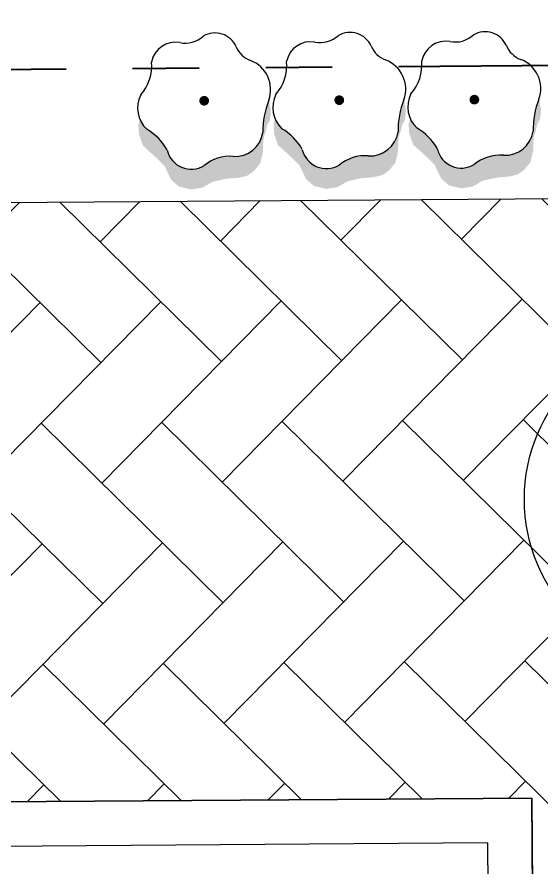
# Model space of a CAD drawing. Header units: feet. Extents: x 919634 to 928945, y 707022 to 708026.
# Drawn here: x 920177.71 to 920185.59, y 707327.88 to 707340.66 of the extents above; entities that cross this region are included whole.
import ezdxf

# ---------------------------------------------------------------- set-up
doc = ezdxf.new("R2010")
doc.units = ezdxf.units.FT
doc.header["$LTSCALE"] = 20
doc.header["$MEASUREMENT"] = 0
doc.linetypes.add('Site Plan$0$PHANTOM2', pattern=[1.25, 0.625, -0.125, 0.125, -0.125, 0.125, -0.125])
for name, color, linetype in [('-u-site-xref', 7, 'Continuous'), ('Site Plan$0$-u-site-bldg_interior', 252, 'Continuous'), ('Site Plan$0$SP-LOT PAVERS', 254, 'Continuous'), ('Site Plan$0$SP-PARKING DESIGNATION', 254, 'Continuous'), ('x-RL TH5-LP Block$0$LK-SHRB-035M', 253, 'Continuous'), ('x-RL TH5-LP Block$0$LK-SHRB-TRNK', 253, 'Continuous'), ('x-RL TH5-LP Block$0$LP-SHRB', 253, 'Continuous')]:
    doc.layers.add(name, color=color, linetype=linetype)
for name, color, linetype, lineweight in [('Site Plan$0$SP-LOT LINES', 252, 'Site Plan$0$PHANTOM2', 40), ('Site Plan$0$SP-SIDEWALK', 2, 'Continuous', 25), ('SP-BUILDING-FOOTPRINT', 1, 'Continuous', 25)]:
    doc.layers.add(name, color=color, linetype=linetype, lineweight=lineweight)
doc.layers.add('x-RL TH5-LP Block$0$LK-SHRB-SHAD', color=253, linetype='Continuous', plot=False)
doc.layers.get('-u-site-xref').off()

# ---------------------------------------------------------------- blocks, each defined once
blk = doc.blocks.new('Site Plan')
at = {"layer": 'Site Plan$0$SP-LOT PAVERS'}
h = blk.add_hatch(dxfattribs=at)
h.set_pattern_fill('AR-HBONE', color=256, scale=0.32, angle=-89.58178215075662)
h.set_pattern_definition([(315.4182178492434, (0, 0), (1.810145136983853, 0.01321298806884015), [3.84, -1.28]), (45.41821784924338, (0.9116790626081567, -0.8984660745381309), (1.810145136983853, 0.01321298806884), [3.84, -1.28])])
h.paths.add_polyline_path([(920177.4570429423, 707337.869447145), (920177.4935390108, 707332.8695803432), (920169.4904293804, 707332.8033451152), (920169.4417108977, 707339.4776510327), (920165.1118276241, 707339.4458568105), (920165.1896845261, 707328.7796629268), (920185.4391450741, 707328.927472003), (920185.5121372091, 707318.9277385665), (920197.5951952084, 707319.015937738), (920197.4565101501, 707338.015431418)])
at = {"layer": 'Site Plan$0$-u-site-bldg_interior'}
for p, q in [((920185.439145074, 707328.9274720032), (920168.622108842, 707328.8047175927)), ((920185.439145074, 707328.9274720032), (920185.4513104301, 707327.2608497359)), ((920184.7773623095, 707328.2559569539), (920168.6269749844, 707328.1380686858)), ((920184.7773623095, 707328.2559569539), (920184.7846615232, 707327.2559835934))]:
    blk.add_line(p, q, dxfattribs=at)
at = {"layer": 'Site Plan$0$SP-LOT LINES', "ltscale": 0.4}
blk.add_lwpolyline([(920103.6049985458, 707317.3298382951), (920103.4444158457, 707339.3292522236), (920197.4419117218, 707340.015378306), (920197.602494422, 707318.0159643776)], close=True, dxfattribs=at)
at = {"layer": 'Site Plan$0$SP-PARKING DESIGNATION'}
blk.add_circle((920187.840214617, 707333.41522792), 2.510723853571849, dxfattribs=at)
at = {"layer": 'Site Plan$0$SP-SIDEWALK'}
for p, q in [((920177.4570429424, 707337.869447145), (920197.4565101502, 707338.015431418)), ((920177.3484992898, 707328.8684150778), (920185.439145074, 707328.9274720032)), ((920185.439145074, 707328.9274720032), (920185.5121372091, 707318.9277385665))]:
    blk.add_line(p, q, dxfattribs=at)
blk = doc.blocks.new('x-RL TH5-LP Block$0$SHRUB-LRG-003')
at = {"layer": 'x-RL TH5-LP Block$0$LK-SHRB-SHAD'}
blk.add_hatch(color=256, dxfattribs=at).paths.add_polyline_path([(0.5823448908860502, 0.3294315330898989), (0.5474295743357604, 0.3798421583341067), (0.4893238386986631, 0.4296183674934504), (0.400550371658305, 0.4519936910694149), (0.3208870769566605, 0.4544816724315837), (0.2860343821121365, 0.4594576421304382), (0.2561606452339937, 0.4694095780408851), (0.2486922110144558, 0.4718975594030503), (0.1889447372581845, 0.4868254650123554), (0.1590710003800417, 0.5067293333459943), (0.11923935302916, 0.511705303044856), (0.1018130083369986, 0.5141932878942725), (0.07193927145885759, 0.5141932878942725), (0.007212845196280071, 0.5017533671343983), (0.08312134347994338, 0.472746950344888, 0.0648646510172338), (0.2481422112722598, 0.4529773142842117, -0.006063235190741959), (0.2533806476452352, 0.4520754065480297), (0.2561606452339902, 0.4519936910694149), (0.2585664089195543, 0.4510528702587173, -0.1298769770943451), (0.3586502616521212, 0.400835352371999), (0.368187158527018, 0.3947700604561533), (0.4129977638442224, 0.342522399541739), (0.4175474829881125, 0.3167561325976109, -0.1111018158062776), (0.4322477985017148, 0.2216692041627049, 0.003608637105293954), (0.431885593835192, 0.2171288508789928), (0.4421116295042538, 0.1115232379830715, 0.01201918114312195), (0.4464416540740839, 0.0969859283029848), (0.4827031480732327, 0.02903643405529621), (0.4970634082651255, 0.001177367000945395, 0.007063647914282343), (0.5026189744786382, -0.00579533988766201, -0.04880061465009704), (0.518194794484776, -0.03981776106626), (0.5250242771372431, -0.05306703459047668), (0.5250242771372431, -0.06513047457167076, -0.09793779078480093), (0.5250242771372431, -0.1396888812866095), (0.5250242771372431, -0.1575623564192981), (0.5158012560104854, -0.1715592789416718, -0.1076578746823846), (0.4707952584374393, -0.2398607012645968), (0.4578083691614321, -0.2595696968859471), (0.370676634780164, -0.2919134859794639), (0.2686080374199129, -0.3665530000769373), (0.2138395216300193, -0.4511444535721196), (0.1441341374010587, -0.5009041296371031), (0.1864552610050332, -0.51085606554755), (0.258650126947229, -0.5058800993359576), (0.344995822146057, -0.4763531505789693), (0.4105082821309782, -0.4038727588693121), (0.5001294927654047, -0.3118173578003578), (0.6071770480920389, -0.2620576782481194), (0.6619994876735564, -0.2016774924870717), (0.6854234018013692, -0.1064774068995753), (0.6719034798147039, -0.01823526064753622), (0.6270928744974942, 0.06138022314879166), (0.6046875718388893, 0.1658755449776095), (0.597219137619355, 0.2629069157454111)])
at = {"layer": 'x-RL TH5-LP Block$0$LK-SHRB-035M'}
for centre, radius, start, end in [((-0.08377323303944628, 0.2740128446012911), 0.2410148314504328, 69.66030257962692, 159.1136661743777), ((0.2415069132607339, 1.096206151856169), 0.643263060235758, 247.94846777484, 270.5910199691075), ((0.2135752346658641, 0.2365424991404126), 0.219177793304975, 356.1089469460938, 80.92588036899473), ((-0.4874905437243253, 0.4274506444509889), 0.1908777990837059, 291.9961274456699, 339.2865678889345), ((-0.344252865652015, 0.08553475810634126), 0.1798612492954901, 113.5090499786346, 209.6004086586038), ((0.7466102499786107, 0.1943064552262719), 0.315551059145618, 175.025396269356, 219.3558172424028), ((-0.6576237495174588, -0.1441039940954916), 0.2108728950657779, 348.5773534052316, 41.88863027199043), ((0.3365289680545622, -0.1024096779291419), 0.1921463519017287, 283.2700858267119, 30.18650749245084), ((-0.2650016799213013, -0.2198436052661243), 0.189005064244361, 169.6436695143775, 258.5100727003759), ((0.5861506970211963, -0.6644766057150449), 0.4288702278534303, 119.0130174089596, 149.3178692318652), ((-0.2765590912944358, -0.7487424786725079), 0.3446705058437789, 48.53128869969252, 94.3414469668017), ((0.05444515316131593, -0.2900011770142932), 0.2252759235935523, 242.8610345167374, 316.301893373953)]:
    blk.add_arc(centre, radius, start, end, dxfattribs=at)
at = {"layer": 'x-RL TH5-LP Block$0$LK-SHRB-TRNK', "const_width": 0.0375}
blk.add_lwpolyline([(-0.01875000000000071, 0, 1), (0.01875000000000071, 0, 1)], format="xyb", close=True, dxfattribs=at)
blk = doc.blocks.new('x-RL TH5-LP Block', base_point=(1241.699483058532, -211.8293156445725))
at = {"layer": 'x-RL TH5-LP Block$0$LP-SHRB', "xscale": 1.941173180313067, "yscale": 1.941173180313067, "zscale": 2.426466475391333}
for p in [(1308.539293561713, -130.6974024153315), (1308.532854164834, -132.7273363138083), (1308.526414767955, -134.7572702122852)]:
    blk.add_blockref('x-RL TH5-LP Block$0$SHRUB-LRG-003', p, dxfattribs=at)

msp = doc.modelspace()

# ---------------------------------------------------------------- block references
at = {"layer": '-u-site-xref'}
msp.add_blockref('Site Plan', (0, 0), dxfattribs=at)

# ---------------------------------------------------------------- next in the draw order: linework, layer by layer
at = {"layer": 'SP-BUILDING-FOOTPRINT'}
msp.add_lwpolyline([(920123.329993134, 707295.1398970408), (920157.4957500765, 707295.3892234558), (920157.4130256608, 707306.7222541077), (920177.671957288, 707306.8701323172), (920177.5965144502, 707317.5365324592), (920185.5218703137, 707317.594319849), (920185.4391450111, 707328.9274720027), (920165.1896845262, 707328.7796629269), (920165.1118276241, 707339.4458568105), (920177.4841947453, 707339.5361677674), (920177.4014684069, 707350.8694618248), (920157.1520092359, 707350.7214641214), (920157.074150957, 707361.387846632), (920164.9512443839, 707361.4453447516)], dxfattribs=at)

# ---------------------------------------------------------------- next in the draw order: block references
at = {"layer": '-u-site-xref', "rotation": 270.4182178492661}
msp.add_blockref('x-RL TH5-LP Block', (920102.9602350909, 707405.6607613388), dxfattribs=at)

doc.saveas('drawing.dxf')
